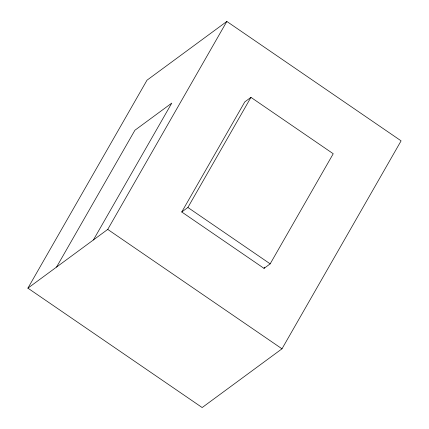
<?xml version="1.0" encoding="UTF-8"?>
<svg xmlns="http://www.w3.org/2000/svg" width="429" height="429" viewBox="0 0 429 429"><rect width="100%" height="100%" fill="white"/><g stroke="black" fill="none" stroke-linecap="round" stroke-linejoin="round"><path stroke-width="0.64" d="M27.901 288.154L147.002 80.196L226.834 21.45L401.099 140.846L281.998 348.804L202.166 407.55L27.901 288.154L107.738 229.408L226.834 21.45M56.548 267.079L134.915 130.234L171.777 103.11L93.404 239.956M181.746 211.99L244.803 101.882L250.949 97.362L333.236 153.743L270.173 263.851L264.033 268.372L181.746 211.99L187.886 207.47L250.949 97.362M264.033 268.372L264.693 267.213M187.886 207.47L270.173 263.851M107.738 229.408L281.998 348.804"/></g></svg>
